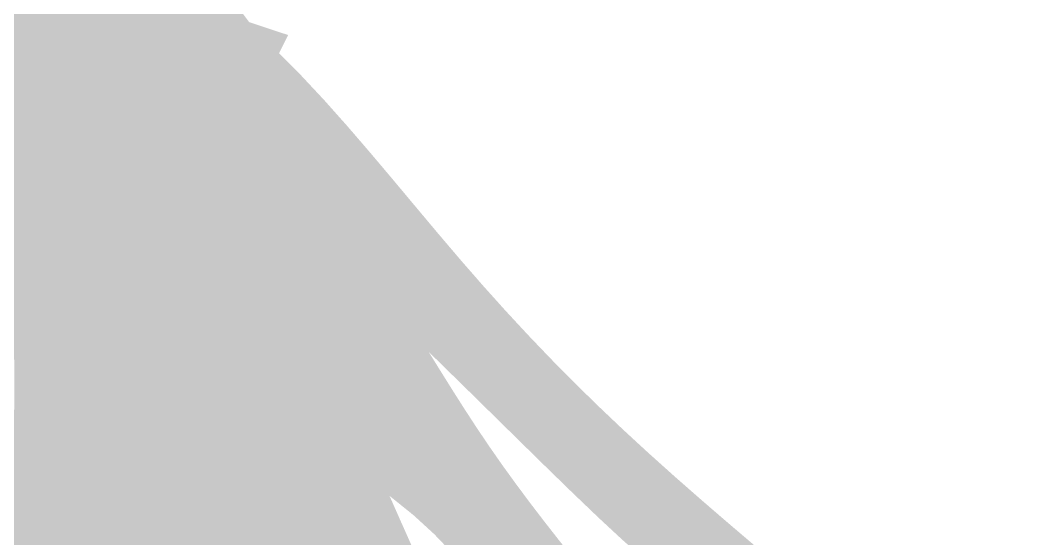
# Model space of a CAD drawing. Header units: millimetres. Extents: x -754 to 578, y -31 to 612.
# Drawn here: x -305.18 to -293.19, y 328.07 to 334.14 of the extents above; entities that cross this region are included whole.
import ezdxf

# ---------------------------------------------------------------- set-up
doc = ezdxf.new("R2010")
doc.units = ezdxf.units.MM
doc.layers.add('Images', color=7, linetype='Continuous')
doc.layers.add('magpiefill', color=3, linetype='Continuous')
picture_1 = doc.add_image_def('image13.jpg', size_in_pixel=(525, 700))

msp = doc.modelspace()

# ---------------------------------------------------------------- hatches: boundary and pattern name
at = {"layer": 'magpiefill', "true_color": 0x010101}
h = msp.add_hatch(color=18, dxfattribs=at)
h.dxf.hatch_style = 1
edge = h.paths.add_edge_path()
edge.add_line((-320.0696153365448, 336.7090190382069), (-321.5148515157663, 336.5612715618749))
edge.add_line((-321.5148515157663, 336.5612715618749), (-323.9747040114519, 334.9456108047667))
edge.add_line((-323.9747040114519, 334.9456108047665), (-329.0349670022014, 331.2928118612843))
edge.add_line((-329.0349670022015, 331.2928118612845), (-331.9867882020179, 328.4829654434109))
edge.add_line((-331.9867882020177, 328.4829654434108), (-332.4787569061485, 328.4829654434108))
edge.add_line((-332.4787569061485, 328.4829654434108), (-332.9707278540371, 328.9044428726764))
edge.add_line((-332.9707278540371, 328.9044428726765), (-333.0410090974842, 329.1854270478793))
edge.add_line((-333.0410090974842, 329.1854270478792), (-334.5169196973926, 328.0614891806066))
edge.add_line((-334.5169196973925, 328.0614891806065), (-336.4847990014312, 326.6565659716697))
edge.add_line((-336.4847990014312, 326.6565659716699), (-336.6956427317729, 327.569766290771))
edge.add_line((-336.6956427317728, 327.569766290771), (-336.6253614883257, 328.0614891806067))
edge.add_line((-336.6253614883258, 328.0614891806065), (-335.7819843232007, 328.9746883332464))
edge.add_line((-335.7819843232006, 328.9746883332467), (-335.5008593494119, 329.1854270478794))
edge.add_line((-335.5008593494118, 329.1854270478792), (-335.7117030797535, 329.3259191354807))
edge.add_line((-335.7117030797535, 329.3259191354809), (-337.0470511927674, 328.412719982841))
edge.add_line((-337.0470511927673, 328.4127199828409), (-337.3984574100035, 328.6937041580437))
edge.add_line((-337.3984574100036, 328.6937041580437), (-337.3984574100036, 328.9044428726766))
edge.add_line((-337.3984574100036, 328.9044428726765), (-337.9607096013393, 328.9044428726765))
edge.add_line((-337.9607096013391, 328.9044428726765), (-338.1715533316808, 329.1854270478793))
edge.add_line((-338.1715533316809, 329.1854270478792), (-336.3442365145367, 330.1688728275506))
edge.add_line((-336.3442365145368, 330.1688728275507), (-335.9928302973009, 330.8010878049876))
edge.add_line((-335.9928302973009, 330.8010878049876), (-335.3602968625174, 331.3630573218547))
edge.add_line((-335.3602968625173, 331.3630573218546), (-336.6253614883257, 331.1523186072217))
edge.add_line((-336.6253614883258, 331.1523186072218), (-335.6414218363065, 331.9952722992916))
edge.add_line((-335.6414218363064, 331.9952722992916), (-332.3381944192539, 333.891918398064))
edge.add_line((-332.338194419254, 333.8919183980643), (-329.2458107325431, 336.139795299071))
edge.add_line((-329.2458107325431, 336.1397952990707), (-325.731739585149, 338.1769334854444))
edge.add_line((-325.7317395851489, 338.1769334854446), (-323.6232955504574, 339.4413634403187))
edge.add_line((-323.6232955504574, 339.4413634403188), (-323.4124518201158, 340.2140716718186))
edge.add_line((-323.4124518201159, 340.2140716718185), (-322.6393558984382, 340.705794561654))
edge.add_line((-322.6393558984381, 340.7057945616539), (-321.7959787333133, 340.3545637594197))
edge.add_line((-321.7959787333133, 340.3545637594197), (-321.2337265419772, 340.4248103864512))
edge.add_line((-321.2337265419773, 340.4248103864512), (-320.0389431596163, 341.4082561661223))
edge.add_line((-320.0389431596163, 341.4082561661223), (-319.0550012638387, 342.0404711435595))
edge.add_line((-319.0550012638386, 342.0404711435596), (-318.9847200203915, 340.6355479346228))
edge.add_line((-318.9847200203915, 340.6355479346227), (-319.2658472379385, 339.5818566943813))
edge.add_line((-319.2658472379385, 339.5818566943813), (-319.5469722117276, 339.4413634403186))
edge.add_line((-319.5469722117277, 339.4413634403188), (-319.9686619161692, 339.5818566943814))
edge.add_line((-319.9686619161692, 339.5818566943813), (-320.530911863747, 339.0198871775143))
edge.add_line((-320.5309118637469, 339.0198871775144), (-319.6633985898275, 338.282317423526))
edge.add_line((-319.6633985898276, 338.2823174235261), (-319.5110675902787, 338.9420877141437))
edge.add_line((-319.5110675902786, 338.9420877141436), (-318.8001888444637, 339.3481002006776))
edge.add_line((-318.8001888444638, 339.3481002006777), (-317.7338718476205, 339.3988517614943))
edge.add_line((-317.7338718476203, 339.3988517614944), (-317.1245478494241, 339.1958455182275))
edge.add_line((-317.1245478494242, 339.1958455182275), (-317.1245478494242, 338.7390814708768))
edge.add_line((-317.1245478494242, 338.7390814708768), (-317.6323171000018, 338.5360752276098))
edge.add_line((-317.6323171000017, 338.5360752276097), (-318.5970815929843, 338.3330689843426))
edge.add_line((-318.5970815929842, 338.3330689843428), (-319.7141770855164, 337.4702924504583))
edge.add_line((-319.7141770855164, 337.4702924504581), (-319.7141770855164, 336.8612737206572))
edge.add_line((-319.7141770855164, 336.8612737206573), (-318.8001888444637, 337.2165346463746))
edge.add_line((-318.8001888444638, 337.2165346463744), (-316.5660001031584, 338.0793111802591))
edge.add_line((-316.5660001031584, 338.0793111802591), (-315.0934641158396, 338.8913361533268))
edge.add_line((-315.0934641158395, 338.8913361533268), (-313.6209303722794, 339.9571189304785))
edge.add_line((-313.6209303722795, 339.9571189304784), (-311.6914013863137, 341.3781626333472))
edge.add_line((-311.6914013863138, 341.3781626333473), (-312.7069421312269, 341.0229017076301))
edge.add_line((-312.7069421312268, 341.0229017076301), (-313.6717066242097, 340.6676407819128))
edge.add_line((-313.6717066242097, 340.667640781913), (-314.6872473691228, 340.9213985859967))
edge.add_line((-314.6872473691228, 340.9213985859966), (-315.6012356101755, 341.6826719982477))
edge.add_line((-315.6012356101755, 341.6826719982477), (-316.1597833564413, 342.7992051697549))
edge.add_line((-316.1597833564412, 342.7992051697549), (-316.3628906079207, 344.0679941901735))
edge.add_line((-316.3628906079207, 344.0679941901734), (-316.1090048607527, 345.2352800889585))
edge.add_line((-316.1090048607527, 345.2352800889586), (-315.0426878639094, 346.4025659877437))
edge.add_line((-315.0426878639094, 346.4025659877436), (-315.6012356101754, 346.1995597444765))
edge.add_line((-315.6012356101755, 346.1995597444765), (-318.2416410981977, 344.8292676024245))
edge.add_line((-318.2416410981976, 344.8292676024245), (-320.5266105789501, 343.5604785820059))
edge.add_line((-320.5266105789501, 343.560478582006), (-321.7960348272728, 342.5454473656712))
edge.add_line((-321.7960348272728, 342.5454473656712), (-322.4561373211576, 341.5811688766143))
edge.add_line((-322.4561373211577, 341.5811688766144), (-323.1670160669726, 341.0229017076302))
edge.add_line((-323.1670160669725, 341.0229017076301), (-323.9286710647177, 340.8198954643631))
edge.add_line((-323.9286710647178, 340.8198954643631), (-324.3856663071231, 341.0229017076301))
edge.add_line((-324.3856663071231, 341.0229017076301), (-324.6395498105328, 341.3274110725304))
edge.add_line((-324.6395498105327, 341.3274110725304), (-324.5887735586025, 342.0379317575036))
edge.add_line((-324.5887735586025, 342.0379317575037), (-324.0810043080249, 343.2052176562888))
edge.add_line((-324.0810043080249, 343.2052176562887), (-324.4364425590533, 343.9664910685399))
edge.add_line((-324.4364425590533, 343.96649106854), (-324.5379973066723, 343.3067207779222))
edge.add_line((-324.5379973066723, 343.3067207779222), (-324.9949903053193, 343.0022114130218))
edge.add_line((-324.9949903053193, 343.0022114130218), (-326.1120857978511, 342.3424411224042))
edge.add_line((-326.1120857978511, 342.3424411224044), (-326.4675240488795, 342.5961989264881))
edge.add_line((-326.4675240488794, 342.596198926488), (-326.822964543666, 342.7992051697549))
edge.add_line((-326.8229645436661, 342.7992051697549), (-327.1784027946945, 343.1544660954721))
edge.add_line((-327.1784027946944, 343.154466095472), (-327.3307337942433, 343.7127332644561))
edge.add_line((-327.3307337942433, 343.7127332644563), (-327.2799575423131, 344.0679941901736))
edge.add_line((-327.2799575423131, 344.0679941901734), (-327.7369505409605, 344.1694973118069))
edge.add_line((-327.7369505409605, 344.1694973118069), (-327.9908362881282, 344.3725035550738))
edge.add_line((-327.9908362881281, 344.3725035550738), (-328.3462767829151, 344.7277644807911))
edge.add_line((-328.346276782915, 344.7277644807912), (-328.6509387820128, 345.1337769673253))
edge.add_line((-328.6509387820128, 345.133776967325), (-328.4986077824639, 345.8950503795761))
edge.add_line((-328.4986077824639, 345.8950503795762), (-328.6509387820128, 345.8950503795762))
edge.add_line((-328.6509387820128, 345.8950503795762), (-329.1079317806602, 346.0473050620265))
edge.add_line((-329.1079317806602, 346.0473050620265), (-329.5649247793072, 346.4533175485603))
edge.add_line((-329.5649247793073, 346.4533175485603), (-329.8188105264752, 346.9608331567278))
edge.add_line((-329.8188105264751, 346.9608331567277), (-329.7172557788561, 347.4175972040784))
edge.add_line((-329.7172557788561, 347.4175972040784), (-329.6157032749957, 347.9251128122457))
edge.add_line((-329.6157032749958, 347.9251128122457), (-329.8695867784054, 347.9758643730626))
edge.add_line((-329.8695867784053, 347.9758643730625), (-330.3773582727409, 348.4326284204132))
edge.add_line((-330.3773582727409, 348.4326284204134), (-330.682020271839, 349.0416459837531))
edge.add_line((-330.6820202718391, 349.0416459837531), (-330.6312440199089, 349.5999131527373))
edge.add_line((-330.6312440199088, 349.5999131527371), (-329.768034274545, 350.1581803217213))
edge.add_line((-329.768034274545, 350.1581803217211), (-328.6001602863243, 350.7671990515221))
edge.add_line((-328.6001602863244, 350.7671990515222), (-327.787729036649, 351.4269693421398))
edge.add_line((-327.7877290366491, 351.4269693421398), (-327.0768502908341, 352.0359880719408))
edge.add_line((-327.076850290834, 352.0359880719408), (-326.9752955432153, 352.1374911935742))
edge.add_line((-326.9752955432153, 352.1374911935742), (-326.7214097960473, 352.2389943152077))
edge.add_line((-326.7214097960473, 352.2389943152077), (-326.4167477969492, 352.4927521192914))
edge.add_line((-326.4167477969492, 352.4927521192915), (-326.365971545019, 352.6957583625584))
edge.add_line((-326.365971545019, 352.6957583625584), (-326.365971545019, 352.8480130450087))
edge.add_line((-326.365971545019, 352.8480130450087), (-326.4167477969492, 353.0510192882757))
edge.add_line((-326.4167477969492, 353.0510192882757), (-326.5690787964981, 353.2032739707259))
edge.add_line((-326.5690787964982, 353.2032739707258), (-326.7214097960474, 353.3047770923593))
edge.add_line((-326.7214097960473, 353.3047770923593), (-326.924519291285, 353.3555286531761))
edge.add_line((-326.9245192912852, 353.3555286531762), (-326.7721882917359, 353.4570317748096))
edge.add_line((-326.7721882917359, 353.4570317748095), (-326.5690787964982, 353.4570317748095))
edge.add_line((-326.5690787964982, 353.4570317748095), (-326.3659715450191, 353.5077833356261))
edge.add_line((-326.365971545019, 353.5077833356262), (-326.0105310502324, 353.5077833356262))
edge.add_line((-326.0105310502325, 353.5077833356262), (-325.807423798753, 353.5077833356262))
edge.add_line((-325.807423798753, 353.5077833356262), (-325.6550927992041, 353.558534896443))
edge.add_line((-325.6550927992041, 353.5585348964429), (-325.5027617996548, 353.6600380180764))
edge.add_line((-325.5027617996548, 353.6600380180767), (-325.4012070520361, 353.9137958221605))
edge.add_line((-325.4012070520361, 353.9137958221604), (-325.3504285563477, 354.0660505046105))
edge.add_line((-325.3504285563477, 354.0660505046104), (-325.5535380515851, 354.2690567478775))
edge.add_line((-325.553538051585, 354.2690567478775), (-326.2136405454698, 354.6243176735947))
edge.add_line((-326.2136405454698, 354.6243176735947), (-325.3504285563477, 354.4213114303276))
edge.add_line((-325.3504285563477, 354.4213114303276), (-324.8934355577003, 354.3198083086942))
edge.add_line((-324.8934355577002, 354.3198083086942), (-324.6395498105326, 354.4720629911445))
edge.add_line((-324.6395498105327, 354.4720629911444), (-324.6395498105327, 354.5735661127778))
edge.add_line((-324.6395498105327, 354.5735661127778), (-324.6395498105327, 354.8273239168616))
edge.add_line((-324.6395498105327, 354.8273239168616), (-324.7918830538399, 354.9288270384951))
edge.add_line((-324.7918830538399, 354.9288270384949), (-324.8934355577003, 355.1825848425787))
edge.add_line((-324.8934355577002, 355.1825848425789), (-324.4872188109833, 355.1318332817621))
edge.add_line((-324.4872188109836, 355.131833281762), (-324.2841115595045, 355.131833281762))
edge.add_line((-324.2841115595044, 355.131833281762), (-323.9794495604062, 355.131833281762))
edge.add_line((-323.9794495604062, 355.131833281762), (-323.9794495604062, 355.2333364033955))
edge.add_line((-323.9794495604062, 355.2333364033955), (-324.0302258123364, 355.5378457682961))
edge.add_line((-324.0302258123364, 355.537845768296), (-324.1317805599551, 355.7408508451017))
edge.add_line((-324.1317805599551, 355.7408508451016), (-324.1825568118853, 355.9946086491854))
edge.add_line((-324.1825568118853, 355.9946086491854), (-323.9286710647177, 355.9946086491854))
edge.add_line((-323.9286710647178, 355.9946086491854), (-323.7255638132383, 356.0453602100021))
edge.add_line((-323.7255638132383, 356.045360210002), (-323.6240090656196, 356.1976148924523))
edge.add_line((-323.6240090656196, 356.1976148924525), (-323.5732328136895, 356.5528758181697))
edge.add_line((-323.5732328136893, 356.5528758181696), (-323.5224565617592, 356.6543789398031))
edge.add_line((-323.5224565617592, 356.6543789398031), (-323.3193470665215, 356.6543789398031))
edge.add_line((-323.3193470665214, 356.6543789398031), (-323.1670160669725, 356.6543789398031))
edge.add_line((-323.1670160669725, 356.6543789398031), (-323.0654613193535, 356.7558820614365))
edge.add_line((-323.0654613193535, 356.7558820614365), (-322.9131303198046, 356.7558820614365))
edge.add_line((-322.9131303198046, 356.7558820614365), (-322.8623540678744, 357.0096398655203))
edge.add_line((-322.8623540678744, 357.0096398655203), (-322.8623540678744, 357.1111429871538))
edge.add_line((-322.8623540678744, 357.1111429871536), (-323.1162398150423, 357.2126461087871))
edge.add_line((-323.1162398150423, 357.2126461087872), (-322.9131303198046, 357.3141492304207))
edge.add_line((-322.9131303198046, 357.3141492304208), (-322.7607993202554, 357.3141492304208))
edge.add_line((-322.7607993202555, 357.3141492304208), (-322.5576920687764, 357.2633976696042))
edge.add_line((-322.5576920687762, 357.2633976696041), (-322.3038063216083, 357.2126461087873))
edge.add_line((-322.3038063216084, 357.2126461087872), (-321.94836807058, 357.263397669604))
edge.add_line((-321.94836807058, 357.2633976696041), (-321.4405965762444, 357.3649007912376))
edge.add_line((-321.4405965762444, 357.3649007912374), (-321.1867108290765, 357.3649007912374))
edge.add_line((-321.1867108290766, 357.3649007912374), (-321.1867108290766, 357.1618945479705))
edge.add_line((-321.1867108290766, 357.1618945479706), (-321.1359345771464, 356.9081367438869))
edge.add_line((-321.1359345771463, 356.9081367438868), (-320.7804940823597, 356.7558820614365))
edge.add_line((-320.7804940823597, 356.7558820614365), (-320.3235010837123, 356.9081367438868))
edge.add_line((-320.3235010837124, 356.9081367438868), (-320.0696153365448, 356.6036273789865))
edge.add_line((-320.0696153365448, 356.6036273789863), (-319.7138158404186, 356.2497510427261))
edge.add_arc((-407.8612643841953, 304.7861761648854), 102.0709176209605, 24.7196834331034, 30.277882808560207, ccw=False)
edge.add_arc((-313.4934063652775, 348.8269144351569), 2.136413343408917, 219.4264190677759, 277.5112522925736)
edge.add_arc((-311.1845331501673, 344.8479331178646), 2.753583599730605, 76.09792839104102, 137.4828955815185, ccw=False)
edge.add_arc((-311.3344084252757, 341.480282431763), 6.094835732005413, 60.01917854986198, 82.34898294536907, ccw=False)
edge.add_arc((-311.2520828360271, 337.7824170766306), 9.453615007635069, 55.16074552816218, 71.73216053091483, ccw=False)
edge.add_arc((-306.1142265387047, 341.0405170658326), 4.508693812591693, 86.65890143975243, 120.31950619075)
edge.add_arc((-304.7337947484426, 338.8105924332257), 7.130793966408663, 120.8490791888012, 144.9821508602809)
edge.add_arc((-309.6102733770128, 342.3905864258376), 1.090990656542346, 152.0183299640194, 206.9559763139688)
edge.add_arc((-393.0092204883213, 241.4081931410725), 129.9689653064985, 45.89312228263083, 50.63922831697852, ccw=False)
edge.add_line((-302.55095130492, 334.7314671898599), (-302.6530871859569, 334.3236968462815))
edge.add_line((-302.6530871859568, 334.3236968462813), (-302.5007561864076, 334.1206906030143))
edge.add_line((-302.5007561864076, 334.1206906030146), (-302.0437609440023, 333.9684359205643))
edge.add_line((-302.0437609440023, 333.9684359205642), (-302.1960919435512, 333.6639265556638))
edge.add_line((-302.1960919435511, 333.6639265556638), (-301.992984692072, 333.41016875158))
edge.add_line((-301.9929846920721, 333.4101687515802), (-301.891429944453, 333.1564109474964))
edge.add_line((-301.8914299444531, 333.1564109474963), (-302.2468704392397, 332.851901582596))
edge.add_line((-302.2468704392397, 332.8519015825958), (-302.2976466911699, 332.5473922176952))
edge.add_line((-302.2976466911698, 332.5473922176953), (-302.1453156916209, 332.2428828527949))
edge.add_line((-302.1453156916209, 332.242882852795), (-302.5515324383377, 332.0906281703448))
edge.add_line((-302.5515324383378, 332.0906281703447), (-302.9577491850546, 332.1921312919782))
edge.add_line((-302.9577491850546, 332.1921312919782), (-302.9069729331245, 331.8368703662609))
edge.add_line((-302.9069729331245, 331.8368703662609), (-303.4655184356322, 331.6846156838108))
edge.add_line((-303.4655184356322, 331.6846156838108), (-303.7194041828002, 331.8368703662609))
edge.add_line((-303.7194041828001, 331.8368703662609), (-303.871735182349, 331.8876219270778))
edge.add_line((-303.871735182349, 331.8876219270778), (-304.0240661818979, 331.6846156838109))
edge.add_line((-304.024066181898, 331.6846156838108), (-304.2779519290659, 331.4816094405437))
edge.add_line((-304.2779519290659, 331.4816094405437), (-304.5318376762338, 331.5831125621773))
edge.add_line((-304.5318376762339, 331.5831125621773), (-305.1919401701186, 331.1263485148266))
edge.add_line((-305.1919401701185, 331.1263485148267), (-305.1919401701185, 331.3293547580936))
edge.add_line((-305.1919401701185, 331.3293547580936), (-305.6489331687656, 331.7353672446275))
edge.add_line((-305.6489331687656, 331.7353672446275), (-305.6489331687656, 331.9383734878946))
edge.add_line((-305.6489331687656, 331.9383734878947), (-305.7504879163847, 331.8368703662611))
edge.add_line((-305.7504879163846, 331.8368703662609), (-306.0551499154824, 331.3801063189103))
edge.add_line((-306.0551499154824, 331.3801063189104), (-306.0551499154824, 331.07559695401))
edge.add_line((-306.0551499154824, 331.0755969540098), (-306.0551499154824, 330.4158266633922))
edge.add_line((-306.0551499154824, 330.4158266633924), (-306.4105881665108, 330.4158266633924))
edge.add_line((-306.4105881665108, 330.4158266633924), (-306.56291916606, 330.5680813458425))
edge.add_line((-306.5629191660601, 330.5680813458424), (-306.6136976617485, 330.6695844674759))
edge.add_line((-306.6136976617485, 330.6695844674758), (-307.1214669123257, 330.8218391499261))
edge.add_line((-307.1214669123258, 330.8218391499262), (-307.3753526594937, 330.9740938323765))
edge.add_line((-307.3753526594937, 330.9740938323765), (-307.4769074071127, 330.8725907107431))
edge.add_line((-307.4769074071128, 330.8725907107431), (-307.4769074071128, 330.6188329066593))
edge.add_line((-307.4769074071128, 330.6188329066591), (-307.7815694062106, 330.2128204201251))
edge.add_line((-307.7815694062105, 330.2128204201251), (-307.98467665769, 330.3650751025754))
edge.add_line((-307.98467665769, 330.3650751025755), (-307.98467665769, 330.5173297850258))
edge.add_line((-307.98467665769, 330.5173297850257), (-308.5940028996446, 330.3650751025754))
edge.add_line((-308.5940028996446, 330.3650751025755), (-308.8986648987427, 330.0098141768582))
edge.add_line((-308.8986648987426, 330.0098141768582), (-309.5587651488687, 329.7560563727745))
edge.add_line((-309.5587651488688, 329.7560563727744), (-309.8634271479669, 329.9083110552247))
edge.add_line((-309.8634271479669, 329.9083110552249), (-310.0157603912745, 330.1620688593086))
edge.add_line((-310.0157603912745, 330.1620688593085), (-310.2696438946837, 330.1620688593085))
edge.add_line((-310.2696438946837, 330.1620688593085), (-310.8281916409498, 329.7053048119579))
edge.add_line((-310.8281916409499, 329.7053048119578), (-311.3359631352857, 329.1977892037904))
edge.add_line((-311.3359631352857, 329.1977892037904), (-311.8437323858629, 328.5887704739895))
edge.add_line((-311.8437323858629, 328.5887704739894), (-312.2499491325798, 328.0812548658221))
edge.add_line((-312.2499491325798, 328.0812548658221), (-312.6053896273665, 327.7259951065661))
edge.add_line((-312.6053896273664, 327.725995106566), (-313.113158877944, 327.5737404241157))
edge.add_line((-313.113158877944, 327.5737404241157), (-313.5701541203493, 327.6752435457492))
edge.add_line((-313.5701541203493, 327.6752435457492), (-313.8748161194475, 327.9797517441885))
edge.add_line((-313.8748161194475, 327.9797517441886), (-314.1794781185456, 328.284261109089))
edge.add_line((-314.1794781185455, 328.284261109089), (-314.3318091180944, 328.7410251564396))
edge.add_line((-314.3318091180944, 328.7410251564397), (-314.5856948652624, 329.0962860821569))
edge.add_line((-314.5856948652624, 329.096286082157), (-314.8395806124304, 329.1470376429738))
edge.add_line((-314.8395806124303, 329.1470376429737), (-315.1442426115285, 329.2485407646071))
edge.add_line((-315.1442426115285, 329.2485407646071), (-315.3981261149377, 329.2485407646071))
edge.add_line((-315.3981261149378, 329.2485407646071), (-315.8551213573435, 329.9590626160415))
edge.add_line((-315.8551213573434, 329.9590626160416), (-316.3121143559904, 330.5680813458424))
edge.add_line((-316.3121143559904, 330.5680813458424), (-316.5152216074695, 330.5680813458424))
edge.add_line((-316.5152216074695, 330.5680813458424), (-316.9214383541867, 330.7710875891095))
edge.add_line((-316.9214383541867, 330.7710875891095), (-317.6323171000017, 331.4308578797271))
edge.add_line((-317.6323171000017, 331.4308578797271), (-317.8354265952391, 331.7353672446275))
edge.add_line((-317.835426595239, 331.7353672446275), (-317.9369790990995, 331.9383734878946))
edge.add_line((-317.9369790990995, 331.9383734878947), (-317.9877575947884, 332.242882852795))
edge.add_line((-317.9877575947883, 332.242882852795), (-318.1908648462674, 332.242882852795))
edge.add_line((-318.1908648462675, 332.242882852795), (-318.6478578449149, 332.3951375352453))
edge.add_line((-318.6478578449148, 332.3951375352452), (-318.6986363406033, 332.4966406568787))
edge.add_line((-318.6986363406033, 332.4966406568787), (-318.9017435920824, 332.8011500217791))
edge.add_line((-318.9017435920824, 332.8011500217791), (-318.9525198440126, 332.9026531434126))
edge.add_line((-318.9525198440126, 332.9026531434125), (-319.2064055911806, 333.4609203123966))
edge.add_line((-319.2064055911806, 333.4609203123967), (-319.5110675902787, 333.6639265556638))
edge.add_line((-319.5110675902786, 333.6639265556638), (-319.6633985898275, 333.8161812381139))
edge.add_line((-319.6633985898276, 333.816181238114), (-319.8665080850653, 334.1206906030146))
edge.add_line((-319.8665080850653, 334.1206906030146), (-319.968062832684, 334.5267030895485))
edge.add_line((-319.968062832684, 334.5267030895483), (-319.968062832684, 334.7804597271709))
edge.add_line((-319.968062832684, 334.7804597271709), (-319.6126223378974, 335.2879753353383))
edge.add_line((-319.6126223378973, 335.2879753353383), (-319.7649533374466, 335.2372237745215))
edge.add_line((-319.7649533374466, 335.2372237745214), (-320.1203938322333, 335.6432362610554))
edge.add_line((-320.1203938322333, 335.6432362610556), (-320.1711700841635, 335.9984971867728))
edge.add_line((-320.1711700841634, 335.9984971867726), (-319.7649533374466, 336.6075159165734))
edge.add_line((-319.7649533374466, 336.6075159165734), (-320.0696153365448, 336.7090190382069))
at = {"layer": 'magpiefill'}
h = msp.add_hatch(color=253, dxfattribs=at)
h.dxf.hatch_style = 1
h.paths.add_polyline_path([(-296.5755208466608, 327.9815323509731), (-296.8901802205698, 328.2494325881525), (-297.2081982708078, 328.5239193076958), (-297.5242606452044, 328.8015505302108), (-297.6995853853632, 328.9590138467099), (-297.6892349437673, 328.7841652076048), (-297.7299227171284, 328.6870626126917), (-297.8141145878907, 328.6564052241968), (-297.9342764384982, 328.6808922043464), (-298.0828741513949, 328.7492227153672), (-298.252373609025, 328.8500959194852), (-298.4352406938325, 328.9722109789268), (-298.6239412882614, 329.1042670559189), (-298.8120765028739, 329.2370875826306), (-298.9977883607048, 329.3699930710083), (-299.1803541129067, 329.5044283029404), (-299.3590510106326, 329.6418380603163), (-299.5331563050354, 329.7836671250253), (-299.7019472472675, 329.9313602789562), (-299.8647010884821, 330.0863623039982), (-300.0206950798318, 330.2501179820405), (-300.1694403036793, 330.423466562754), (-300.3113831672261, 330.6048251669379), (-300.4472039088834, 330.792005383173), (-300.5775827670627, 330.98281880004), (-300.7031999801751, 331.1750770061201), (-300.8247357866321, 331.3665915899943), (-300.942870424845, 331.5551741402433), (-301.058284133225, 331.7386362454483), (-301.1687384302194, 331.9130360127599), (-301.2603199544198, 332.0674176236109), (-301.3161966244533, 332.1890717780037), (-301.3195363589476, 332.2652891759409), (-301.2535070765297, 332.2833605174255), (-301.1012766958272, 332.2305765024596), (-300.8460131354675, 332.0942278310462), (-300.4708843140783, 331.8616052031879), (-300.5496137187106, 331.9554969945335), (-300.8171664074753, 332.2754400603371), (-301.0853029216811, 332.5932854745036), (-301.3533675799525, 332.9045945874446), (-301.620704700913, 333.2049287495714), (-301.8866586031873, 333.4898493112962), (-302.1505736053992, 333.7549176230305), (-302.1960919435511, 333.6639265556638), (-301.9929846920721, 333.4101687515802), (-301.8914299444531, 333.1564109474963), (-302.1451598419343, 332.9390380508469), (-302.0016411184429, 332.7298183959315), (-301.8489645337163, 332.5053991118993), (-301.6893372409676, 332.2687528846241), (-301.5249663934104, 332.0228523999795), (-301.3580591442575, 331.7706703438396), (-301.1908226467227, 331.5151794020788), (-301.0254640540189, 331.2593522605701), (-300.8641905193597, 331.0061616051879), (-300.7086181332681, 330.7580103092052), (-300.5579987355065, 330.5150219954934), (-300.4109931031477, 330.2767504743241), (-300.3974911638661, 330.2549205676052), (-299.9004657391257, 329.7676666686688), (-299.4602197001994, 329.33453973038), (-299.0699778861098, 328.9510854014939), (-298.7229651358799, 328.6128493307666), (-298.4124062885322, 328.315377166954), (-298.1315261830896, 328.0542145588119), (-297.873549658575, 327.8249071550954), (-297.6317015540108, 327.6230006045612), (-297.4002756724046, 327.4442836485846), (-297.1778416727024, 327.2855173990237), (-296.9640381778347, 327.1437060603566), (-296.758503810732, 327.0158538370611), (-296.5608771943249, 326.8989649336153), (-296.370796951544, 326.7900435544973), (-296.1879017053201, 326.6860939041853), (-296.0118300785836, 326.5841201871569), (-295.8423872108905, 326.4819091976531), (-295.680044308299, 326.3803780889655), (-295.5254390934933, 326.2812266041485), (-295.3792092891568, 326.186154486256), (-295.2419926179734, 326.096861478343), (-295.114426802627, 326.0150473234631), (-294.9971495658012, 325.9424117646714), (-294.8907986301799, 325.8806545450213), (-294.7957708021644, 325.8310363073765), (-294.7114992230266, 325.7930612938338), (-294.6371761177559, 325.7657946462996), (-294.5719937113416, 325.7483015066801), (-294.515144228773, 325.7396470168809), (-294.4658198950399, 325.7388963188083), (-294.4232129351313, 325.7451145543683), (-294.3865155740369, 325.7573668654668), (-294.3552814102875, 325.7749379436177), (-294.3305095365809, 325.7979906787638), (-294.3135604191564, 325.8269075104556), (-294.3057945242534, 325.8620708782441), (-294.3085723181111, 325.9038632216798), (-294.3232542669689, 325.9526669803134), (-294.3512008370662, 326.0088645936951), (-294.3937724946423, 326.0728385013759), (-294.4523934799687, 326.145233187262), (-294.5287431294462, 326.2277413126818), (-294.6245645535076, 326.32231758332), (-294.7416008625857, 326.4309167048606), (-294.8815951671134, 326.5554933829878), (-295.046290577524, 326.6980023233861), (-295.2374302042499, 326.8603982317397), (-295.4567571577242, 327.044635813733), (-295.7048383046125, 327.2517703275372), (-295.9775355365118, 327.4792592412733), (-296.2695345012513, 327.7236605755493)])
h = msp.add_hatch(color=255, dxfattribs=at)
h.dxf.hatch_style = 1
h.paths.add_polyline_path([(-299.8323237691853, 329.3619085204807), (-299.97826656921, 329.5857747687745), (-300.1224662429269, 329.8125730506936), (-300.2662620132635, 330.0427495559671), (-300.4109931031476, 330.2767504743241), (-300.5579987355065, 330.5150219954936), (-300.7086181332681, 330.7580103092052), (-300.8641905193597, 331.0061616051879), (-301.0254640540189, 331.2593522605701), (-301.1908226467227, 331.5151794020788), (-301.3580591442576, 331.7706703438398), (-301.5249663934104, 332.0228523999795), (-301.6893372409677, 332.2687528846241), (-301.8489645337164, 332.5053991118993), (-302.0016411184429, 332.7298183959315), (-302.1451598419343, 332.9390380508469), (-302.2468704392397, 332.8519015825958), (-302.2976466911698, 332.5473922176953), (-302.1453156916209, 332.242882852795), (-302.1793401601183, 332.2301300928742), (-302.1209948163295, 331.9798202179208), (-302.0534257081626, 331.749580080718), (-301.9786307497412, 331.53702821842), (-301.8986078551876, 331.3397831681802), (-301.8153549386255, 331.1554634671525), (-301.7308699141776, 330.9816876524903), (-301.6471506959671, 330.8160742613478), (-301.566195198117, 330.6562418308785), (-301.4896612653135, 330.5002766301167), (-301.4178464644952, 330.3481358556219), (-301.3507082931633, 330.2002444358331), (-301.2882042488199, 330.0570272991902), (-301.2302918289662, 329.9189093741328), (-301.176928531104, 329.7863155891006), (-301.1280718527347, 329.6596708725334), (-301.0836792913602, 329.5394001528708), (-301.0434390790893, 329.4258150448391), (-301.0059623864619, 329.3187739083104), (-300.9695911186251, 329.2180217894431), (-300.9326671807261, 329.1233037343962), (-300.8935324779122, 329.0343647893286), (-300.8505289153306, 328.9509500003987), (-300.8019983981285, 328.8728044137655), (-300.7462828314533, 328.7996730755875), (-300.6821067584719, 328.7310389871797), (-300.6097252744315, 328.6653369704809), (-300.5297761125992, 328.6007398025875), (-300.442897006242, 328.5354202605943), (-300.3497256886272, 328.4675511215971), (-300.2508998930218, 328.395305162691), (-300.1470573526927, 328.3168551609721), (-300.0388358009071, 328.2303738935353), (-299.9269721690047, 328.1346361285876), (-299.8126001806154, 328.0308245987798), (-299.6969527574419, 327.9207240278737), (-299.5812628211867, 327.8061191396314), (-299.4667632935522, 327.6887946578149), (-299.3546870962414, 327.5705353061862), (-299.2462671509563, 327.4531258085074), (-299.1427363794, 327.3383508885404), (-299.0446828986053, 327.227343704415), (-298.9501156069264, 327.1186311517346), (-298.8563985980482, 327.0100885604692), (-298.7608959656554, 326.8995912605902), (-298.6609718034328, 326.7850145820682), (-298.553990205065, 326.6642338548739), (-298.437315264237, 326.535124408978), (-298.3083110746331, 326.3955615743513), (-298.1661131758112, 326.2452691468493), (-298.0169428908201, 326.0913647858637), (-297.8687929885813, 325.9428146166711), (-297.7296562380162, 325.8085847645476), (-297.6075254080467, 325.6976413547699), (-297.5103932675942, 325.6189505126142), (-297.4462525855803, 325.581478363357), (-297.4230961309267, 325.5941910322746), (-297.4453575371967, 325.6625633134053), (-297.5032338965216, 325.7781046758349), (-297.5833631656742, 325.9288332574106), (-297.6723833014275, 326.1027671959802), (-297.7569322605547, 326.2879246293914), (-297.8236479998283, 326.4723236954915), (-297.8591684760215, 326.6439825321282), (-297.8499217651075, 326.7943318898883), (-297.9611072902172, 326.9288267059741), (-298.1505179034544, 327.1582632290211), (-298.3373351446248, 327.3854901042607), (-298.5203119174704, 327.6096291342399), (-298.6991647838082, 327.8310485911518), (-298.8738512199727, 328.0504283646012), (-299.0443287022992, 328.268448344193), (-299.2105547071228, 328.4857884195324), (-299.3724867107783, 328.7031284802237), (-299.5300821896008, 328.9211484158722), (-299.6832986199251, 329.1405281160828)])
h = msp.add_hatch(color=253, dxfattribs=at)
h.dxf.hatch_style = 1
h.paths.add_polyline_path([(-296.6875406288547, 325.3609374249294), (-296.8535114008484, 325.5724345961676), (-297.0272340201895, 325.7901428938976), (-297.2072913321203, 326.0127804330092), (-297.3921953258645, 326.2391573986373), (-297.5804579906462, 326.4680839759173), (-297.7705913156892, 326.6983703499846), (-297.8499217651075, 326.7943318898883), (-297.8591684760215, 326.6439825321282), (-297.8236479998283, 326.4723236954915), (-297.7569322605547, 326.2879246293914), (-297.6723833014275, 326.1027671959802), (-297.5833631656742, 325.9288332574106), (-297.5032338965216, 325.7781046758349), (-297.4453575371967, 325.6625633134053), (-297.4230961309267, 325.5941910322746), (-297.4462525855803, 325.581478363357), (-297.5103932675942, 325.6189505126142), (-297.6075254080467, 325.6976413547699), (-297.7296562380162, 325.8085847645476), (-297.8687929885813, 325.9428146166711), (-298.0169428908201, 326.0913647858637), (-298.1661131758112, 326.2452691468493), (-298.3083110746331, 326.3955615743513), (-298.437315264237, 326.535124408978), (-298.553990205065, 326.6642338548739), (-298.6609718034328, 326.7850145820682), (-298.7608959656554, 326.8995912605902), (-298.8563985980482, 327.0100885604692), (-298.9501156069264, 327.1186311517346), (-299.0446828986053, 327.227343704415), (-299.1427363794, 327.3383508885404), (-299.2462671509563, 327.4531258085074), (-299.3546870962414, 327.5705353061862), (-299.4667632935522, 327.6887946578149), (-299.5812628211867, 327.8061191396314), (-299.6969527574419, 327.9207240278737), (-299.8126001806154, 328.0308245987798), (-299.9269721690047, 328.1346361285876), (-300.0388358009071, 328.2303738935353), (-300.1470573526927, 328.3168551609721), (-300.2508998930218, 328.395305162691), (-300.349725688627, 328.4675511215968), (-300.442897006242, 328.5354202605943), (-300.5297761125992, 328.6007398025875), (-300.6097252744315, 328.6653369704809), (-300.6821067584719, 328.7310389871797), (-300.7462828314533, 328.7996730755875), (-300.8019983981285, 328.8728044137655), (-300.8505289153306, 328.9509500003987), (-300.8935324779122, 329.0343647893286), (-300.9326671807261, 329.1233037343962), (-300.9695911186251, 329.2180217894431), (-301.0059623864619, 329.3187739083104), (-301.0434390790893, 329.4258150448391), (-301.0836792913602, 329.5394001528708), (-301.1280718527347, 329.6596708725334), (-301.176928531104, 329.7863155891006), (-301.2302918289662, 329.9189093741328), (-301.2882042488199, 330.0570272991902), (-301.3507082931633, 330.2002444358331), (-301.4178464644952, 330.3481358556219), (-301.4896612653135, 330.5002766301167), (-301.566195198117, 330.6562418308785), (-301.6471506959671, 330.8160742613478), (-301.7308699141777, 330.9816876524903), (-301.8153549386255, 331.1554634671525), (-301.8986078551876, 331.3397831681802), (-301.9786307497412, 331.53702821842), (-302.0534257081626, 331.749580080718), (-302.1209948163295, 331.9798202179208), (-302.1793401601183, 332.2301300928742), (-302.5515324383379, 332.0906281703447), (-302.2647023126929, 331.5564913904261), (-302.0000515609166, 331.0404357097744), (-301.7550676413362, 330.5419906424627), (-301.5272380122781, 330.0606857025639), (-301.3140501320695, 329.5960504041515), (-301.1129914590369, 329.147614261298), (-300.9215494515075, 328.7149067880769), (-300.8556531543933, 328.5656788493594), (-300.5717223427627, 328.3367250745949), (-300.3314767891617, 328.1163884218755), (-300.1292345130169, 327.9049676369906), (-299.9593135337549, 327.7027614657301), (-299.8160318708023, 327.5100686538833), (-299.6937075435859, 327.3271879472401), (-299.5866585715322, 327.1544180915893), (-299.4892029740678, 326.9920578327211), (-299.3963613052557, 326.8401330349896), (-299.3059642577035, 326.6975780370086), (-299.2165450586554, 326.5630542959565), (-299.1266369353551, 326.4352232690121), (-299.0347731150468, 326.3127464133534), (-298.9394868249748, 326.1942851861593), (-298.8393112923826, 326.0785010446082), (-298.7327797445144, 325.9640554458784), (-298.6188257608593, 325.8498612664746), (-298.4979843298862, 325.7358370602044), (-298.3711907923088, 325.6221528002017), (-298.2393804888414, 325.5089784595995), (-298.1034887601976, 325.3964840115317), (-297.9644509470917, 325.2848394291321), (-297.8232023902374, 325.1742146855341), (-297.6806784303488, 325.0647797538713), (-297.5378214901254, 324.9567895948207), (-297.3956023202106, 324.8508391192325), (-297.2549987532335, 324.7476082255002), (-297.1169886218232, 324.6477768120174), (-296.9825497586085, 324.5520247771777), (-296.8526599962188, 324.4610320193746), (-296.7282971672829, 324.3754784370017), (-296.61043910443, 324.2960439284523), (-296.4998794107617, 324.2232525819497), (-296.3966747712685, 324.1570052450343), (-296.3006976414137, 324.0970469550763), (-296.2118204766608, 324.0431227494456), (-296.1299157324729, 323.9949776655122), (-296.0548558643132, 323.9523567406462), (-295.986513327645, 323.9150050122178), (-295.9247605779316, 323.8826675175966), (-295.8694629851224, 323.8551388696502), (-295.8204575771128, 323.8324119832352), (-295.7775742962843, 323.8145293487054), (-295.7406430850183, 323.8015334564145), (-295.7094938856964, 323.7934667967164), (-295.6839566407002, 323.790371859965), (-295.6638612924113, 323.7922911365142), (-295.6490377832109, 323.7992671167178), (-295.6395782300683, 323.8116468290567), (-295.6366234483, 323.8309954545215), (-295.6415764278107, 323.8591827122291), (-295.6558401585048, 323.8980783212977), (-295.6808176302862, 323.9495520008443), (-295.7179118330599, 324.0154734699864), (-295.7685257567296, 324.0977124478417), (-295.8340623911999, 324.1981386535273), (-295.9155137489465, 324.3180198135854), (-296.0122279327307, 324.4562156842536), (-296.1231420678849, 324.6109840291945), (-296.2471932797419, 324.7805826120701), (-296.3833186936341, 324.963269196543), (-296.5304554348942, 325.1573015462753)])
h = msp.add_hatch(color=255, dxfattribs=at)
h.dxf.hatch_style = 1
h.paths.add_polyline_path([(-299.4949580621184, 330.7351100484362), (-299.756590820888, 331.0264169883966), (-300.0188825430071, 331.327072506367), (-300.2833005367623, 331.6378949266807), (-300.4708843140783, 331.8616052031879), (-300.8460131354675, 332.0942278310462), (-301.1012766958272, 332.2305765024596), (-301.2535070765297, 332.2833605174255), (-301.3195363589476, 332.2652891759409), (-301.3161966244533, 332.1890717780037), (-301.2603199544198, 332.0674176236109), (-301.1687384302194, 331.9130360127599), (-301.058284133225, 331.7386362454483), (-300.942870424845, 331.5551741402433), (-300.8247357866321, 331.3665915899944), (-300.7031999801751, 331.1750770061201), (-300.5775827670627, 330.98281880004), (-300.4472039088834, 330.792005383173), (-300.3113831672261, 330.6048251669379), (-300.1694403036793, 330.423466562754), (-300.0206950798318, 330.2501179820405), (-299.8647010884821, 330.0863623039982), (-299.7019472472675, 329.9313602789562), (-299.5331563050354, 329.7836671250253), (-299.3590510106326, 329.6418380603163), (-299.1803541129067, 329.5044283029404), (-298.9977883607048, 329.3699930710083), (-298.8120765028739, 329.2370875826306), (-298.6239412882614, 329.1042670559189), (-298.4352406938325, 328.9722109789268), (-298.252373609025, 328.8500959194852), (-298.0828741513949, 328.7492227153672), (-297.9342764384982, 328.6808922043464), (-297.8141145878907, 328.6564052241968), (-297.7299227171284, 328.6870626126917), (-297.6892349437673, 328.7841652076048), (-297.6995853853632, 328.9590138467099), (-297.8330529915892, 329.0788842763054), (-298.1304620008565, 329.3533638496729), (-298.4171785361603, 329.6259736863453), (-298.6950945037196, 329.8985835054403), (-298.9661018097531, 330.1730630260755), (-299.2320923604799, 330.4512819673683)])
h = msp.add_hatch(color=255, dxfattribs=at)
h.dxf.hatch_style = 1
h.paths.add_polyline_path([(-300.9215494515075, 328.7149067880769), (-301.1129914590369, 329.147614261298), (-301.3140501320695, 329.5960504041515), (-301.5272380122781, 330.0606857025639), (-301.7550676413362, 330.5419906424627), (-302.0000515609166, 331.0404357097744), (-302.2647023126929, 331.5564913904261), (-302.5515324383379, 332.0906281703447), (-302.9577491850546, 332.1921312919782), (-302.9069729331245, 331.8368703662609), (-303.1640515013748, 331.7667929677357), (-303.0559259460606, 331.4198814790485), (-302.9260550137134, 330.9876155841977), (-302.7787356014351, 330.484155611797), (-302.6182646063273, 329.9236618904602), (-302.4489389254918, 329.3202947488003), (-302.2750554560305, 328.6882145154314), (-302.1009110950449, 328.041581518967), (-302.0739381280756, 327.9389869372059), (-301.878372148391, 327.6568620094414), (-301.7083225164673, 327.4218833975709), (-301.5604112829955, 327.2265874489523), (-301.4312604986656, 327.0635105109438), (-301.3174922141681, 326.9251889309035), (-301.2157284801938, 326.8041590561896), (-301.1225913474329, 326.6929572341602), (-301.0347028665761, 326.5841198121731), (-300.949166591167, 326.4716112194519), (-300.8650120861629, 326.355108212683), (-300.7817504193744, 326.2357156304177), (-300.6988926586119, 326.1145383112072), (-300.615949871686, 325.9926810936033), (-300.5324331264073, 325.8712488161574), (-300.4478534905861, 325.7513463174207), (-300.3617220320333, 325.6340784359448), (-300.2738474260059, 325.5206243713301), (-300.185228777549, 325.412460767372), (-300.0971627991543, 325.3111386289143), (-300.0109462033134, 325.2182089608015), (-299.9278757025182, 325.1352227678776), (-299.8492480092601, 325.063731054987), (-299.7763598360311, 325.0052848269736), (-299.7105078953229, 324.9614350886816), (-299.6529689776004, 324.9346743073979), (-299.6049401852217, 324.9312608001792), (-299.5675986985182, 324.9583943465257), (-299.5421216978212, 325.0232747259363), (-299.5296863634624, 325.1331017179115), (-299.5314698757729, 325.29507510195), (-299.5486494150842, 325.516394657552), (-299.5824021617277, 325.8042601642171), (-299.7308854585434, 326.1091282126475), (-299.886932621231, 326.4355171493962), (-300.0476776752382, 326.7774374383546), (-300.2130993587318, 327.1347403486367), (-300.3831764098797, 327.5072771493559), (-300.5578875668493, 327.8948991096264), (-300.7372115678079, 328.2974574985612)])
h = msp.add_hatch(color=255, dxfattribs=at)
h.dxf.hatch_style = 1
h.paths.add_polyline_path([(-302.3450234182257, 328.2123102633658), (-302.4580879753877, 328.6108550557454), (-302.5832083021579, 329.0501422906747), (-302.7197799674284, 329.5259819485806), (-302.8671985400923, 330.0341840098901), (-303.0248595890419, 330.5705584550302), (-303.1921586831699, 331.1309152644278), (-303.368491391369, 331.7110644185101), (-303.4655184356322, 331.6846156838108), (-303.7194041828001, 331.8368703662609), (-303.871735182349, 331.8876219270778), (-304.0109567431086, 331.7020861785088), (-303.9789834841976, 331.5440205964701), (-303.943315727886, 331.3905206781276), (-303.9050643202564, 331.2395501121687), (-303.8653401073911, 331.0890725872815), (-303.8252539353725, 330.9370517921541), (-303.785916650283, 330.7814514154741), (-303.7484390982049, 330.62023514593), (-303.7139321252208, 330.451366672209), (-303.6832222347987, 330.2735562969824), (-303.6559985599507, 330.0885007788515), (-303.6316658910749, 329.8986434904006), (-303.609629018569, 329.7064278042141), (-303.589292732831, 329.5142970928758), (-303.5700618242589, 329.3246947289706), (-303.5513410832505, 329.1400640850825), (-303.5325353002038, 328.9628485337959), (-303.5132122402673, 328.7947938476726), (-303.4935915675923, 328.6348553991859), (-303.4740559210807, 328.481290960787), (-303.4549879396343, 328.3323583049265), (-303.4367702621554, 328.1863152040556), (-303.4197855275456, 328.0414194306253), (-303.4044163747067, 327.8959287570864), (-303.391045442541, 327.7481009558902), (-303.3798073646262, 327.5967957891334), (-303.3698447532457, 327.4432809774991), (-303.3600522153586, 327.2894262313159), (-303.3493243579242, 327.1371012609122), (-303.3365557879014, 326.9881757766174), (-303.32064111225, 326.8445194887599), (-303.3004749379289, 326.7080021076687), (-303.2749518718973, 326.5804933436725), (-303.2431790971067, 326.4632679991794), (-303.2051141004748, 326.3552212449148), (-303.160926944912, 326.2546533436836), (-303.1107876933284, 326.159864558291), (-303.0548664086342, 326.0691551515411), (-302.9933331537392, 325.9808253862392), (-302.9263579915539, 325.8931755251899), (-302.854110984988, 325.804505831198), (-302.7769251708207, 325.7135344186651), (-302.6957854813056, 325.6206508083792), (-302.6118398225649, 325.5266623727248), (-302.5262361007216, 325.4323764840867), (-302.4401222218976, 325.3386005148491), (-302.3546460922159, 325.2461418373973), (-302.2709556177985, 325.1558078241156), (-302.1901987047681, 325.0684058473882), (-302.1133815401552, 324.9848565964876), (-302.0409434346236, 324.9065340282343), (-301.9731819797453, 324.8349254163355), (-301.9103947670923, 324.7715180344994), (-301.8528793882363, 324.7177991564336), (-301.8009334347494, 324.6752560558458), (-301.7548544982034, 324.6453760064438), (-301.7149401701703, 324.6296462819354), (-301.6814030169404, 324.6292850309235), (-301.6541155036787, 324.6444339015925), (-301.6328650702679, 324.6749654170212), (-301.6174391565912, 324.7207521002892), (-301.607625202532, 324.781666474476), (-301.6032106479731, 324.8575810626608), (-301.6039829327979, 324.948368387923), (-301.6097294968893, 325.053900973342), (-301.6202094327843, 325.1736688990287), (-301.6350684436358, 325.3056324732204), (-301.6539238852498, 325.4473695611855), (-301.676393113433, 325.596458028193), (-301.7020934839917, 325.7504757395117), (-301.7306423527325, 325.90700056041), (-301.7616570754617, 326.0636103561571), (-301.7947550079858, 326.2178829920213), (-301.8298581981898, 326.3689225593999), (-301.8681074622726, 326.5219380542034), (-301.9109483085122, 326.6836646984701), (-301.9598262451862, 326.8608377142388), (-302.0161867805722, 327.0601923235485), (-302.0814754229479, 327.2884637484374), (-302.1571376805909, 327.5523872109444), (-302.2446190617791, 327.8586979331083)])
h = msp.add_hatch(color=253, dxfattribs=at)
h.dxf.hatch_style = 1
h.paths.add_polyline_path([(-301.1091615217616, 323.9977116525081), (-301.2180596668965, 324.4758731721217), (-301.3392233335177, 324.9970168500357), (-301.4718659978636, 325.5552998334163), (-301.6152011361731, 326.1448792694299), (-301.7684422246847, 326.7599123052426), (-301.9308027396368, 327.3945560880205), (-302.1009110950449, 328.041581518967), (-302.2750554560305, 328.6882145154314), (-302.4489389254918, 329.3202947488002), (-302.6182646063273, 329.9236618904602), (-302.7787356014351, 330.484155611797), (-302.9260550137134, 330.9876155841977), (-303.0559259460606, 331.4198814790485), (-303.1640515013748, 331.7667929677357), (-303.368491391369, 331.7110644185101), (-303.1921586831699, 331.1309152644278), (-303.0248595890419, 330.5705584550302), (-302.8671985400923, 330.0341840098901), (-302.7197799674284, 329.5259819485808), (-302.5832083021579, 329.0501422906748), (-302.4580879753877, 328.6108550557456), (-302.3450234182257, 328.2123102633658), (-302.2446190617791, 327.8586979331083), (-302.1571376805909, 327.5523872109444), (-302.0814754229479, 327.2884637484374), (-302.0161867805722, 327.0601923235484), (-301.9598262451862, 326.8608377142388), (-301.9109483085122, 326.6836646984701), (-301.8681074622726, 326.5219380542034), (-301.8298581981898, 326.3689225593999), (-301.7947550079858, 326.2178829920213), (-301.7616570754617, 326.0636103561571), (-301.7306423527325, 325.90700056041), (-301.7020934839917, 325.7504757395117), (-301.676393113433, 325.596458028193), (-301.6539238852498, 325.4473695611855), (-301.6350684436358, 325.3056324732204), (-301.6202094327843, 325.1736688990287), (-301.6097294968893, 325.053900973342), (-301.6039829327979, 324.948368387923), (-301.6032106479731, 324.8575810626608), (-301.607625202532, 324.781666474476), (-301.6174391565912, 324.7207521002892), (-301.6328650702679, 324.6749654170212), (-301.6541155036787, 324.6444339015925), (-301.6814030169404, 324.6292850309235), (-301.7149401701703, 324.6296462819354), (-301.7548544982034, 324.6453760064438), (-301.8009334347494, 324.6752560558458), (-301.8528793882363, 324.7177991564336), (-301.9103947670923, 324.7715180344994), (-301.9731819797453, 324.8349254163355), (-302.0409434346236, 324.9065340282343), (-302.1133815401552, 324.9848565964878), (-302.1901987047681, 325.0684058473882), (-302.2709556177984, 325.1558078241154), (-302.3546460922158, 325.2461418373973), (-302.4401222218976, 325.3386005148491), (-302.5262361007216, 325.4323764840867), (-302.6118398225649, 325.5266623727248), (-302.6957854813056, 325.6206508083792), (-302.7769251708207, 325.7135344186651), (-302.854110984988, 325.804505831198), (-302.9263579915539, 325.8931755251899), (-302.9933331537392, 325.9808253862392), (-303.0548664086342, 326.0691551515411), (-303.1107876933284, 326.159864558291), (-303.160926944912, 326.2546533436836), (-303.2051141004748, 326.3552212449148), (-303.2431790971067, 326.4632679991794), (-303.2749518718973, 326.5804933436725), (-303.3004749379289, 326.7080021076687), (-303.32064111225, 326.8445194887599), (-303.3365557879014, 326.9881757766174), (-303.3493243579242, 327.1371012609122), (-303.3600522153586, 327.2894262313159), (-303.3698447532457, 327.4432809774991), (-303.3798073646262, 327.5967957891334), (-303.391045442541, 327.7481009558902), (-303.4044163747067, 327.8959287570864), (-303.4197855275456, 328.0414194306253), (-303.4367702621554, 328.1863152040556), (-303.4549879396343, 328.3323583049265), (-303.4740559210807, 328.481290960787), (-303.4935915675923, 328.6348553991859), (-303.5132122402673, 328.7947938476724), (-303.5325353002038, 328.9628485337959), (-303.5513410832505, 329.1400640850825), (-303.5700618242589, 329.3246947289706), (-303.589292732831, 329.514297092876), (-303.609629018569, 329.7064278042141), (-303.6316658910749, 329.8986434904006), (-303.6559985599507, 330.0885007788515), (-303.6832222347987, 330.2735562969824), (-303.7139321252208, 330.451366672209), (-303.7484390982049, 330.62023514593), (-303.785916650283, 330.7814514154741), (-303.8252539353725, 330.9370517921541), (-303.8653401073911, 331.0890725872815), (-303.9050643202564, 331.2395501121687), (-303.943315727886, 331.3905206781276), (-303.9789834841976, 331.5440205964701), (-304.0109567431086, 331.7020861785088), (-304.024066181898, 331.6846156838108), (-304.2779519290659, 331.4816094405437), (-304.2152721889569, 331.3811624341217), (-304.1561749451079, 331.2537671625846), (-304.1003427699505, 331.1008208935262), (-304.0474582359161, 330.9237208945407), (-303.9972039154363, 330.7238644332213), (-303.9492623809429, 330.5026487771622), (-303.9033162048671, 330.2614711939572), (-303.8590479596405, 330.0017289512), (-303.8162002069213, 329.7250928200194), (-303.7747554652731, 329.4343275856856), (-303.7347562424858, 329.1324715370043), (-303.6962450463494, 328.8225629627806), (-303.6592643846542, 328.5076401518199), (-303.6238567651901, 328.1907413929274), (-303.5900646957473, 327.8749049749089), (-303.5579306841157, 327.5631691865693), (-303.5274476386081, 327.2576268355436), (-303.4984100696283, 326.9565888047834), (-303.4705628881029, 326.6574204960705), (-303.4436510049583, 326.3574873111859), (-303.4379602501388, 326.2916816823346), (-303.1872751290504, 325.6790600998046), (-302.9611433856417, 325.1565657343109), (-302.7569319795916, 324.7132415440525), (-302.5720078705789, 324.3381304872281), (-302.4037380182824, 324.0202755220366), (-302.2494893823805, 323.7487196066765), (-302.1066289225524, 323.512505699347), (-301.9725235984767, 323.3006767582461), (-301.8450713259725, 323.1041196212299), (-301.7242938454197, 322.92109664478), (-301.6107438533388, 322.7517140650338), (-301.5049740462504, 322.5960781181296), (-301.4075371206745, 322.4542950402059), (-301.3189857731319, 322.3264710674003), (-301.2398727001427, 322.2127124358509), (-301.1707505982271, 322.1131253816959), (-301.1118391315367, 322.0276072142987), (-301.0620258347461, 321.9552195359226), (-301.0198652101609, 321.8948150220571), (-300.9839117600868, 321.8452463481912), (-300.9527199868292, 321.8053661898136), (-300.924844392694, 321.774027222414), (-300.8988394799867, 321.7500821214808), (-300.8732597510128, 321.7323835625033), (-300.8470423390426, 321.7201241691905), (-300.8206549012037, 321.7138563581334), (-300.7949477255885, 321.7144724941419), (-300.7707711002894, 321.7228649420267), (-300.7489753133986, 321.7399260665986), (-300.7304106530084, 321.7665482326677), (-300.7159274072112, 321.803623805045), (-300.7063758640992, 321.8520451485409), (-300.7026488283742, 321.9135615792655), (-300.705809171176, 321.9933502185286), (-300.7169622802534, 322.0974451389388), (-300.7372135433557, 322.2318804131054), (-300.7676683482321, 322.4026901136376), (-300.8094320826314, 322.6159083131445), (-300.8636101343031, 322.8775690842349), (-300.931307890996, 323.1937064995179), (-301.0133154218743, 323.568375144029)])
h = msp.add_hatch(color=255, dxfattribs=at)
h.dxf.hatch_style = 1
h.paths.add_polyline_path([(-303.6238567651901, 328.1907413929274), (-303.6592643846542, 328.5076401518197), (-303.6962450463494, 328.8225629627806), (-303.7347562424858, 329.1324715370043), (-303.7747554652731, 329.4343275856856), (-303.8162002069213, 329.7250928200194), (-303.8590479596405, 330.0017289512), (-303.9033162048671, 330.2614711939572), (-303.9492623809429, 330.5026487771622), (-303.9972039154363, 330.7238644332213), (-304.0474582359161, 330.9237208945407), (-304.1003427699505, 331.1008208935262), (-304.1561749451079, 331.2537671625846), (-304.2152721889569, 331.3811624341217), (-304.2779519290659, 331.4816094405437), (-304.5318376762339, 331.5831125621773), (-304.9992134838429, 331.2597075341779), (-304.9922206915801, 331.0244787368812), (-304.9881793915231, 330.6422418414305), (-304.9868865836577, 330.14771733341), (-304.9881392679699, 329.5756256984041), (-304.991734444446, 328.9606874219968), (-304.9974691130718, 328.3376229897725), (-305.0051402738335, 327.7411528873154), (-305.0145449267171, 327.2059976002099), (-305.0255032772148, 326.7587997582837), (-305.0379283528438, 326.3938905683382), (-305.0517563866271, 326.0975233814196), (-305.061030230033, 325.949816773596), (-304.9419716513598, 325.7280157673989), (-304.8278742184092, 325.5391477339467), (-304.718830901571, 325.3797463452308), (-304.6149346712349, 325.2463452732434), (-304.5162784977907, 325.1354781899757), (-304.4229553516279, 325.0436787674201), (-304.3350582031364, 324.9674806775678), (-304.2526800227059, 324.9034175924106), (-304.1758026276995, 324.848547788915), (-304.1039632233743, 324.8020279639455), (-304.0365878619607, 324.7635394193415), (-303.9731025956891, 324.7327634569423), (-303.9129334767898, 324.7093813785872), (-303.8555065574932, 324.6930744861152), (-303.8002478900301, 324.6835240813656), (-303.7465835266305, 324.680411466178), (-303.6940169693453, 324.6840328496139), (-303.6423615195068, 324.6971440696249), (-303.5915079282674, 324.7231158713853), (-303.5413469467796, 324.7653190000692), (-303.4917693261963, 324.8271242008508), (-303.4426658176696, 324.9119022189042), (-303.3939271723524, 325.0230237994033), (-303.345444141397, 325.1638596875226), (-303.3659762550737, 325.4267525173148), (-303.3916127775173, 325.7447879200266), (-303.4174193311209, 326.0541546519106), (-303.4436510049583, 326.3574873111859), (-303.4705628881029, 326.6574204960705), (-303.4984100696283, 326.9565888047835), (-303.5274476386081, 327.2576268355436), (-303.5579306841157, 327.5631691865693), (-303.5900646957473, 327.8749049749089)])
h = msp.add_hatch(color=253, dxfattribs=at)
h.dxf.hatch_style = 1
h.paths.add_polyline_path([(-305.1606122157941, 324.9919955491503), (-305.1397090836751, 325.1626847788071), (-305.1198227637705, 325.3225416849144), (-305.1010205671366, 325.4822073492744), (-305.0833662607503, 325.6554284208423), (-305.0669236115882, 325.8559515485723), (-305.0517563866271, 326.0975233814196), (-305.0379283528438, 326.3938905683382), (-305.0255032772148, 326.7587997582837), (-305.0145449267171, 327.2059976002099), (-305.0051402738335, 327.7411528873154), (-304.9974691130718, 328.3376229897725), (-304.991734444446, 328.9606874219968), (-304.9881392679699, 329.5756256984041), (-304.9868865836577, 330.14771733341), (-304.9881793915231, 330.6422418414305), (-304.9922206915801, 331.0244787368812), (-304.9992134838429, 331.2597075341779), (-305.1919401701185, 331.1263485148267), (-305.1919401701185, 331.3293547580936), (-305.3487652083824, 331.4686849533587), (-305.3528038452466, 331.3891898017388), (-305.3510550715769, 331.3124514392479), (-305.3446614747946, 331.2361091985229), (-305.334765642321, 331.1578024122007), (-305.3225101615776, 331.0751704129179), (-305.3090376199852, 330.9858525333113), (-305.2954906049656, 330.8874881060179), (-305.2830117039398, 330.7777164636744), (-305.2725495325403, 330.6541348251258), (-305.2642768192444, 330.5141719540519), (-305.25817232074, 330.3552145003401), (-305.2542147937157, 330.1746491138783), (-305.2523829948596, 329.9698624445541), (-305.25265568086, 329.7382411422556), (-305.2550116084051, 329.4771718568701), (-305.2594295341833, 329.1840412382859), (-305.2658634107344, 328.8584278916018), (-305.2741679740049, 328.5086782427634), (-305.2841731557934, 328.1453306729267), (-305.2957088878978, 327.7789235632488), (-305.3086051021164, 327.4199952948862), (-305.3226917302476, 327.0790842489952), (-305.3377987040896, 326.7667288067325), (-305.3537559554406, 326.4934673492548), (-305.370598907459, 326.2671682518484), (-305.3891849487437, 326.0850198663174), (-305.4105769592537, 325.9415405385968), (-305.4358378189482, 325.8312486146204), (-305.4660304077862, 325.7486624403226), (-305.5022176057267, 325.6883003616375), (-305.5454622927286, 325.6446807244998), (-305.5968273487514, 325.6123218748431), (-305.6569505017701, 325.5866274382691), (-305.7247688718259, 325.5665421590478), (-305.7987944269759, 325.5518960611157), (-305.8775391352777, 325.5425191684097), (-305.9595149647883, 325.5382415048665), (-306.0432338835653, 325.5388930944229), (-306.127207859666, 325.5443039610161), (-306.2099488611476, 325.5543041285829), (-306.2901247479504, 325.5687590326175), (-306.367026947546, 325.5876757548458), (-306.4401027792891, 325.6110967885513), (-306.508799562534, 325.6390646270171), (-306.5725646166356, 325.6716217635269), (-306.6308452609482, 325.708810691364), (-306.6830888148265, 325.7506739038116), (-306.728742597625, 325.7972538941533), (-306.76740272713, 325.8486781422392), (-306.7992605148552, 325.905414074187), (-306.8246560707456, 325.9680141026806), (-306.8439295047467, 326.0370306404045), (-306.8574209268035, 326.1130161000426), (-306.8654704468615, 326.1965228942793), (-306.868418174866, 326.2881034357987), (-306.8666042207622, 326.3883101372851), (-306.8603120112683, 326.497999949062), (-306.8495982401947, 326.6192479720085), (-306.8344629181247, 326.7544338446426), (-306.8149060556415, 326.9059372054828), (-306.7909276633284, 327.0761376930476), (-306.7625277517689, 327.2674149458552), (-306.729706331546, 327.4821486024238), (-306.6924634132432, 327.7227183012716), (-306.6508486016292, 327.9906304321418), (-306.6051098782156, 328.2838983896768), (-306.5555448186992, 328.5996623197431), (-306.5024509987771, 328.9350623682081), (-306.4461259941463, 329.2872386809386), (-306.3868673805038, 329.6533314038014), (-306.3249727335465, 330.0304806826635), (-306.2607396289714, 330.4158266633924), (-306.4105881665108, 330.4158266633924), (-306.4201580072055, 330.3134697279184), (-306.4452087982472, 330.1529133581527), (-306.483091679746, 329.9430302488437), (-306.5311577918121, 329.6926930947393), (-306.5867582745555, 329.4107745905883), (-306.6472442680864, 329.1061474311385), (-306.7099669125148, 328.7876843111379), (-306.772277347951, 328.4642579253349), (-306.8318760759485, 328.143903128331), (-306.8878610438351, 327.8313034141392), (-306.939679560382, 327.5303044366256), (-306.9867789343607, 327.2447518496559), (-307.0286064745423, 326.9784913070967), (-307.064609489698, 326.7353684628138), (-307.0942352885991, 326.5192289706736), (-307.116931180017, 326.3339184845419), (-307.1324704186963, 326.1817210242608), (-307.1419300432763, 326.0586740735753), (-307.1467130383697, 325.9592534822075), (-307.148222388589, 325.8779350998781), (-307.1478610785472, 325.8091947763086), (-307.1470320928568, 325.7475083612205), (-307.1471384161303, 325.6873517043346), (-307.1495830329804, 325.6232006553724), (-307.1554925832879, 325.5508554444022), (-307.1648883280027, 325.4714138228785), (-307.1775151833433, 325.3872979226034), (-307.1931180655277, 325.3009298753785), (-307.211441890774, 325.2147318130053), (-307.2322315753005, 325.1311258672857), (-307.2552320353252, 325.0525341700214), (-306.9887320433321, 324.7697874480095), (-306.7539840316744, 324.5248753184188), (-306.5486870673133, 324.314626778784), (-306.3705402172101, 324.1358708266399), (-306.2172425483263, 323.9854364595216), (-306.0864931276229, 323.8601526749635), (-305.9759910220615, 323.7568484705008), (-305.8834352986033, 323.6723528436681), (-305.8065683951664, 323.6037824971381), (-305.7433062334978, 323.5494049541376), (-305.6916081063005, 323.5077754430304), (-305.6494333062783, 323.4774491921811), (-305.6147411261348, 323.4569814299537), (-305.5854908585735, 323.4449273847131), (-305.5596417962978, 323.4398422848231), (-305.5351532320113, 323.4402813586484), (-305.5103458328412, 323.4454797285524), (-305.4849857636088, 323.4573920928957), (-305.4592005635595, 323.4786530440375), (-305.4331177719383, 323.5118971743378), (-305.4068649279902, 323.5597590761558), (-305.3805695709604, 323.6248733418514), (-305.354359240094, 323.709874563784), (-305.3283614746362, 323.8173973343133), (-305.3026967292002, 323.9488226880792), (-305.2774571198731, 324.1005174288441), (-305.2527276781096, 324.2675948026508), (-305.2285934353648, 324.4451680555421), (-305.205139423094, 324.6283504335606), (-305.1824506727521, 324.8122551827491)])

# ---------------------------------------------------------------- pictures from other files: only their frames are drawn
at = {"layer": 'Images'}
image = msp.add_image(picture_1, insert=(-356.6661532406797, 314.8202036448919), size_in_units=(222.75000000000003, 297), dxfattribs=at)
image.dxf.flags = 7

doc.saveas('drawing.dxf')
